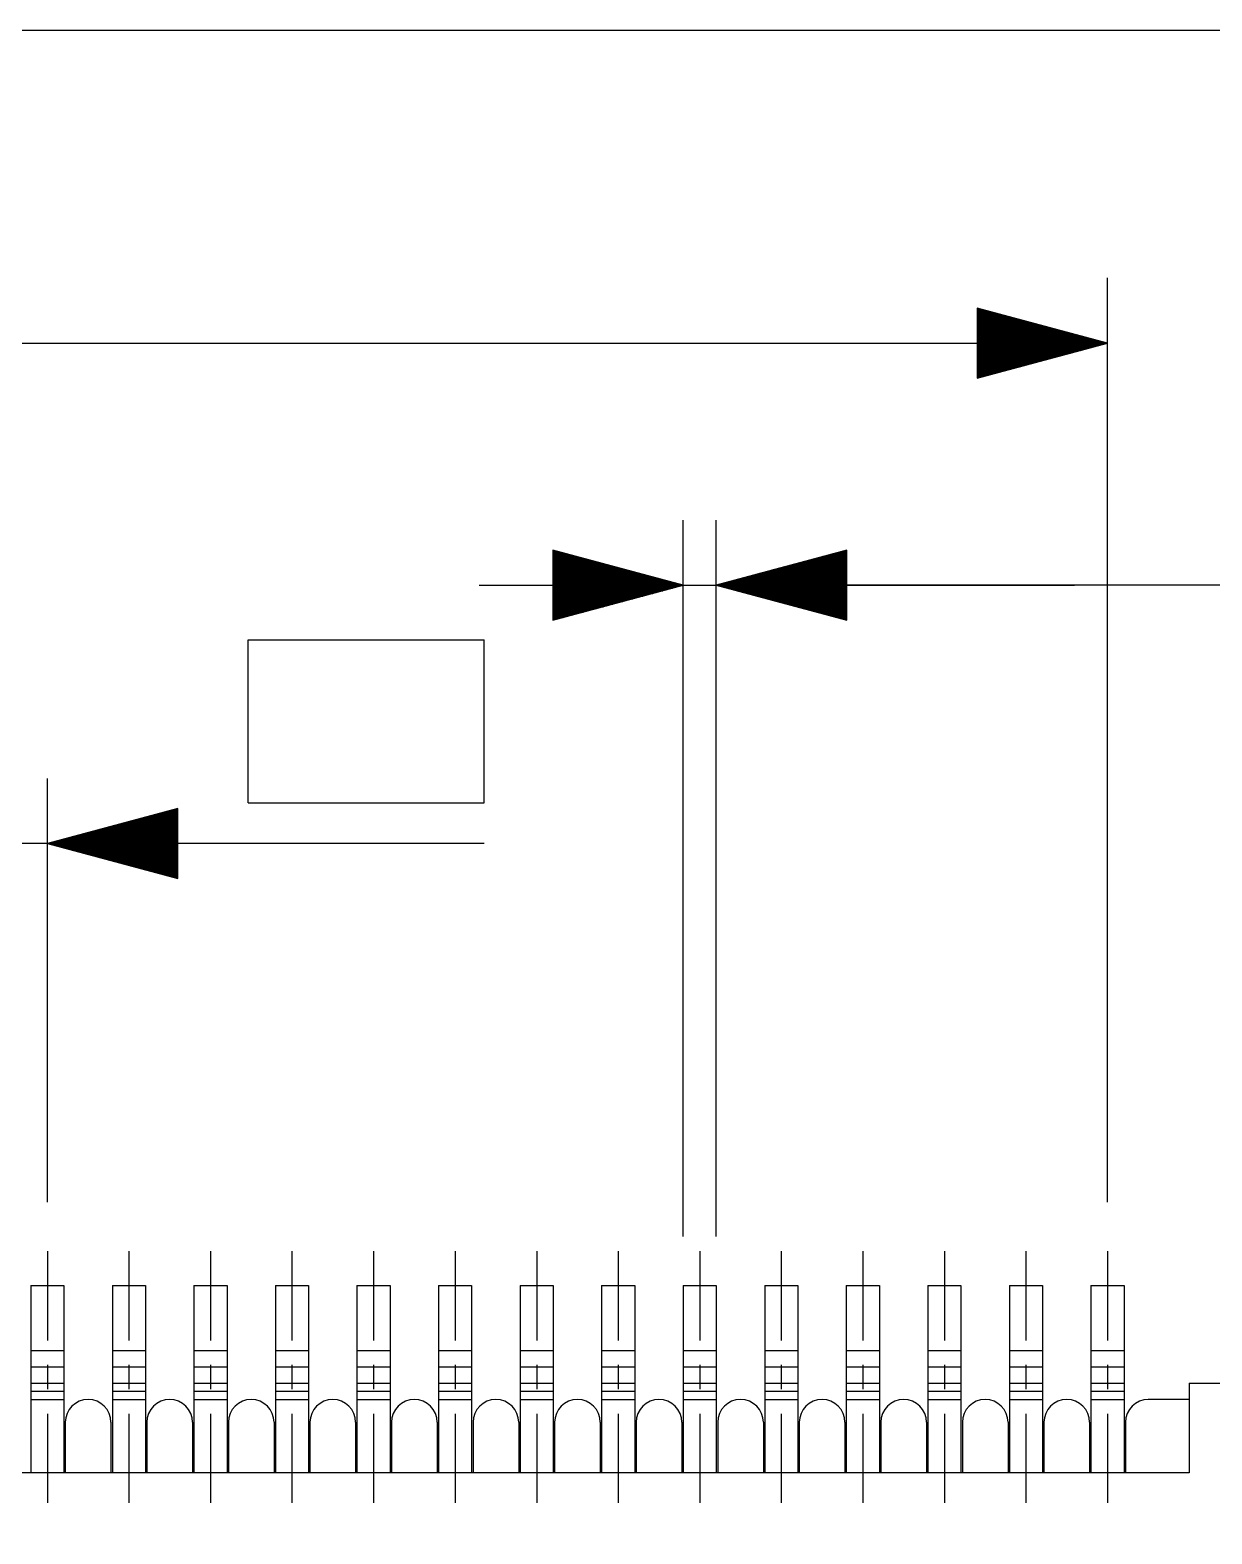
# Model space of a CAD drawing. Extents: x 0 to 420, y 0 to 297.
# Drawn here: x 80.9 to 117.13, y 215.79 to 261.92 of the extents above; entities that cross this region are included whole.
import ezdxf

# ---------------------------------------------------------------- set-up
doc = ezdxf.new("R2010")
doc.units = 0
doc.layers.add('541324033_sd', color=7, linetype='CONTINUOUS')

msp = doc.modelspace()

# ---------------------------------------------------------------- linework, layer by layer
at = {"layer": '541324033_sd', "color": 7}
for points in [[(29.430483, 261.924992), (125.930345, 261.924992)], [(113.930569, 225.968842), (113.930569, 254.321944)], [(109.930079, 253.38892), (109.948705, 253.38892)], [(109.930079, 253.38892), (109.948705, 253.38892)], [(109.930079, 253.36098), (110.050305, 253.36098)], [(109.930079, 253.333887), (110.152751, 253.333887)], [(109.930079, 253.306793), (110.253504, 253.306793)], [(109.930079, 253.2797), (110.355104, 253.2797)], [(109.930079, 253.252607), (110.456704, 253.252607)], [(109.930079, 253.225514), (110.558304, 253.225514)], [(109.930079, 253.19842), (110.66075, 253.19842)], [(109.930079, 253.17048), (110.761503, 253.17048)], [(109.930079, 253.143387), (110.863103, 253.143387)], [(109.930079, 253.116294), (110.964703, 253.116294)], [(109.930079, 253.089201), (111.066302, 253.089201)], [(109.930079, 253.062107), (111.168749, 253.062107)], [(109.930079, 253.035014), (111.269502, 253.035014)], [(109.930079, 253.007921), (111.371102, 253.007921)], [(109.930079, 252.979981), (111.472701, 252.979981)], [(109.930079, 252.952888), (111.574301, 252.952888)], [(109.930079, 252.925794), (111.676747, 252.925794)], [(109.930079, 252.898701), (111.777501, 252.898701)], [(109.930079, 252.871608), (111.8791, 252.871608)], [(109.930079, 252.844515), (111.9807, 252.844515)], [(109.930079, 252.817421), (112.0823, 252.817421)], [(109.930079, 252.789481), (112.184746, 252.789481)], [(109.930079, 252.762388), (112.285499, 252.762388)], [(109.930079, 252.735295), (112.387099, 252.735295)], [(109.930079, 252.708202), (112.488699, 252.708202)], [(109.930079, 252.681108), (112.590299, 252.681108)], [(109.930079, 252.654015), (112.692745, 252.654015)], [(109.930079, 252.626922), (112.793498, 252.626922)], [(109.930079, 252.598982), (112.895098, 252.598982)], [(109.930079, 252.571889), (112.996698, 252.571889)], [(109.930079, 252.544795), (113.098297, 252.544795)], [(109.930079, 252.517702), (113.200744, 252.517702)], [(109.930079, 252.490609), (113.301497, 252.490609)], [(109.930079, 252.463516), (113.403096, 252.463516)], [(109.930079, 252.435576), (113.504696, 252.435576)], [(109.930079, 252.408482), (113.606296, 252.408482)], [(109.930079, 252.381389), (113.708742, 252.381389)], [(109.930079, 252.354296), (113.809495, 252.354296)], [(41.430683, 252.322123), (113.930569, 252.322123)], [(109.930079, 252.327203), (113.911095, 252.327203)], [(109.930079, 252.317043), (113.911095, 252.317043)], [(109.930079, 252.289103), (113.809495, 252.289103)], [(109.930079, 252.262009), (113.708742, 252.262009)], [(109.930079, 252.234916), (113.606296, 252.234916)], [(109.930079, 252.207823), (113.504696, 252.207823)], [(109.930079, 252.18073), (113.403096, 252.18073)], [(109.930079, 252.153636), (113.301497, 252.153636)], [(109.930079, 252.126543), (113.200744, 252.126543)], [(109.930079, 252.098603), (113.098297, 252.098603)], [(109.930079, 252.07151), (112.996698, 252.07151)], [(109.930079, 252.044417), (112.895098, 252.044417)], [(109.930079, 252.017323), (112.793498, 252.017323)], [(109.930079, 251.99023), (112.692745, 251.99023)], [(109.930079, 251.963137), (112.590299, 251.963137)], [(109.930079, 251.936043), (112.488699, 251.936043)], [(109.930079, 251.908104), (112.387099, 251.908104)], [(109.930079, 251.88101), (112.285499, 251.88101)], [(109.930079, 251.853917), (112.184746, 251.853917)], [(109.930079, 251.826824), (112.0823, 251.826824)], [(109.930079, 251.79973), (111.9807, 251.79973)], [(109.930079, 251.772637), (111.8791, 251.772637)], [(109.930079, 251.745544), (111.777501, 251.745544)], [(109.930079, 251.717604), (111.676747, 251.717604)], [(109.930079, 251.690511), (111.574301, 251.690511)], [(109.930079, 251.663418), (111.472701, 251.663418)], [(109.930079, 251.636324), (111.371102, 251.636324)], [(109.930079, 251.609231), (111.269502, 251.609231)], [(109.930079, 251.582138), (111.168749, 251.582138)], [(109.930079, 251.555044), (111.066302, 251.555044)], [(109.930079, 251.527105), (110.964703, 251.527105)], [(109.930079, 251.500011), (110.863103, 251.500011)], [(109.930079, 251.472918), (110.761503, 251.472918)], [(109.930079, 251.445825), (110.66075, 251.445825)], [(109.930079, 251.418731), (110.558304, 251.418731)], [(109.930079, 251.391638), (110.456704, 251.391638)], [(109.930079, 251.363698), (110.355104, 251.363698)], [(109.930079, 251.336605), (110.253504, 251.336605)], [(109.930079, 251.309512), (110.152751, 251.309512)], [(109.930079, 251.282418), (110.050305, 251.282418)], [(109.930079, 251.255325), (109.948705, 251.255325)], [(109.930079, 251.255325), (109.948705, 251.255325)], [(100.922414, 224.918978), (100.922414, 246.895849)], [(101.937565, 224.918978), (101.937565, 246.895849)], [(96.922771, 245.962825), (96.941398, 245.962825)], [(96.922771, 245.962825), (96.941398, 245.962825)], [(96.922771, 245.935732), (97.042997, 245.935732)], [(96.922771, 245.908639), (97.144597, 245.908639)], [(96.922771, 245.881545), (97.246197, 245.881545)], [(130.328768, 244.896028), (101.937565, 244.896028), (105.938055, 243.82415), (105.938055, 245.967905), (101.937565, 244.896028)], [(105.938055, 245.881545), (105.614629, 245.881545)], [(105.938055, 245.908639), (105.716229, 245.908639)], [(105.938055, 245.912025), (105.729776, 245.912025)], [(105.938055, 245.935732), (105.817829, 245.935732)], [(105.938055, 245.962825), (105.919429, 245.962825)], [(105.938055, 245.962825), (105.919429, 245.962825)], [(105.938055, 245.962825), (105.919429, 245.962825)], [(105.938055, 245.962825), (105.919429, 245.962825)], [(96.922771, 245.853605), (97.347797, 245.853605)], [(96.922771, 245.826512), (97.449396, 245.826512)], [(96.922771, 245.799419), (97.550996, 245.799419)], [(96.922771, 245.772326), (97.652596, 245.772326)], [(96.922771, 245.745232), (97.754196, 245.745232)], [(96.922771, 245.718139), (97.855795, 245.718139)], [(96.922771, 245.690199), (97.957395, 245.690199)], [(96.922771, 245.663106), (98.058995, 245.663106)], [(96.922771, 245.636013), (98.160595, 245.636013)], [(96.922771, 245.608919), (98.262194, 245.608919)], [(96.922771, 245.581826), (98.363794, 245.581826)], [(96.922771, 245.554733), (98.465394, 245.554733)], [(96.922771, 245.526793), (98.566994, 245.526793)], [(96.922771, 245.4997), (98.668593, 245.4997)], [(96.922771, 245.472606), (98.770193, 245.472606)], [(96.922771, 245.445513), (98.871793, 245.445513)], [(105.938055, 245.445513), (103.989033, 245.445513)], [(105.938055, 245.454826), (104.023747, 245.454826)], [(105.938055, 245.472606), (104.090633, 245.472606)], [(105.938055, 245.4997), (104.192233, 245.4997)], [(105.938055, 245.505626), (104.212553, 245.505626)], [(105.938055, 245.526793), (104.293833, 245.526793)], [(105.938055, 245.554733), (104.395432, 245.554733)], [(105.938055, 245.556426), (104.403052, 245.556426)], [(105.938055, 245.581826), (104.497032, 245.581826)], [(105.938055, 245.607226), (104.591859, 245.607226)], [(105.938055, 245.608919), (104.598632, 245.608919)], [(105.938055, 245.636013), (104.700232, 245.636013)], [(105.938055, 245.658026), (104.781511, 245.658026)], [(105.938055, 245.663106), (104.801831, 245.663106)], [(105.938055, 245.690199), (104.903431, 245.690199)], [(105.938055, 245.708826), (104.971164, 245.708826)], [(105.938055, 245.718139), (105.005031, 245.718139)], [(105.938055, 245.745232), (105.106631, 245.745232)], [(105.938055, 245.759626), (105.160817, 245.759626)], [(105.938055, 245.772326), (105.20823, 245.772326)], [(105.938055, 245.799419), (105.30983, 245.799419)], [(105.938055, 245.810425), (105.35047, 245.810425)], [(105.938055, 245.826512), (105.41143, 245.826512)], [(105.938055, 245.853605), (105.51303, 245.853605)], [(105.938055, 245.861225), (105.540123, 245.861225)], [(96.922771, 245.41842), (98.973393, 245.41842)], [(96.922771, 245.391327), (99.074992, 245.391327)], [(96.922771, 245.364233), (99.176592, 245.364233)], [(96.922771, 245.336293), (99.278192, 245.336293)], [(96.922771, 245.3092), (99.379792, 245.3092)], [(96.922771, 245.282107), (99.481391, 245.282107)], [(96.922771, 245.255014), (99.582991, 245.255014)], [(96.922771, 245.22792), (99.684591, 245.22792)], [(96.922771, 245.200827), (99.786191, 245.200827)], [(96.922771, 245.172887), (99.88779, 245.172887)], [(96.922771, 245.145794), (99.98939, 245.145794)], [(96.922771, 245.118701), (100.09099, 245.118701)], [(96.922771, 245.091607), (100.19259, 245.091607)], [(96.922771, 245.064514), (100.294189, 245.064514)], [(96.922771, 245.037421), (100.395789, 245.037421)], [(96.922771, 245.010327), (100.497389, 245.010327)], [(96.922771, 244.982388), (100.598989, 244.982388)], [(105.938055, 244.982388), (102.261838, 244.982388)], [(105.938055, 244.997628), (102.316871, 244.997628)], [(105.938055, 245.010327), (102.363437, 245.010327)], [(105.938055, 245.037421), (102.465037, 245.037421)], [(105.938055, 245.048427), (102.506524, 245.048427)], [(105.938055, 245.064514), (102.566637, 245.064514)], [(105.938055, 245.091607), (102.668237, 245.091607)], [(105.938055, 245.099227), (102.696177, 245.099227)], [(105.938055, 245.118701), (102.769836, 245.118701)], [(105.938055, 245.145794), (102.871436, 245.145794)], [(105.938055, 245.150027), (102.885829, 245.150027)], [(105.938055, 245.172887), (102.973036, 245.172887)], [(105.938055, 245.200827), (103.074636, 245.200827)], [(105.938055, 245.200827), (103.075482, 245.200827)], [(105.938055, 245.22792), (103.176235, 245.22792)], [(105.938055, 245.251627), (103.265135, 245.251627)], [(105.938055, 245.255014), (103.277835, 245.255014)], [(105.938055, 245.282107), (103.379435, 245.282107)], [(105.938055, 245.302427), (103.454788, 245.302427)], [(105.938055, 245.3092), (103.481035, 245.3092)], [(105.938055, 245.336293), (103.582634, 245.336293)], [(105.938055, 245.353227), (103.644441, 245.353227)], [(105.938055, 245.364233), (103.684234, 245.364233)], [(105.938055, 245.391327), (103.785834, 245.391327)], [(105.938055, 245.404026), (103.834094, 245.404026)], [(105.938055, 245.41842), (103.887434, 245.41842)], [(94.673183, 244.896028), (112.916264, 244.896028)], [(96.922771, 244.955294), (100.700588, 244.955294)], [(96.922771, 244.928201), (100.802188, 244.928201)], [(96.922771, 244.901108), (100.903788, 244.901108)], [(96.922771, 244.890948), (100.903788, 244.890948)], [(96.922771, 244.863855), (100.802188, 244.863855)], [(96.922771, 244.836761), (100.700588, 244.836761)], [(96.922771, 244.809668), (100.598989, 244.809668)], [(96.922771, 244.781728), (100.497389, 244.781728)], [(96.922771, 244.754635), (100.395789, 244.754635)], [(96.922771, 244.727542), (100.294189, 244.727542)], [(96.922771, 244.700448), (100.19259, 244.700448)], [(96.922771, 244.673355), (100.09099, 244.673355)], [(96.922771, 244.646262), (99.98939, 244.646262)], [(96.922771, 244.618322), (99.88779, 244.618322)], [(96.922771, 244.591229), (99.786191, 244.591229)], [(96.922771, 244.564135), (99.684591, 244.564135)], [(96.922771, 244.537042), (99.582991, 244.537042)], [(96.922771, 244.509949), (99.481391, 244.509949)], [(105.938055, 244.896028), (101.937565, 244.896028)], [(105.938055, 244.896028), (101.937565, 244.896028)], [(105.938055, 244.901108), (101.957038, 244.901108)], [(105.938055, 244.890948), (101.957038, 244.890948)], [(105.938055, 244.928201), (102.058638, 244.928201)], [(105.938055, 244.863855), (102.058638, 244.863855)], [(105.938055, 244.946828), (102.127218, 244.946828)], [(105.938055, 244.845228), (102.127218, 244.845228)], [(105.938055, 244.955294), (102.160238, 244.955294)], [(105.938055, 244.836761), (102.160238, 244.836761)], [(105.938055, 244.809668), (102.261838, 244.809668)], [(105.938055, 244.794428), (102.316871, 244.794428)], [(105.938055, 244.781728), (102.363437, 244.781728)], [(105.938055, 244.754635), (102.465037, 244.754635)], [(105.938055, 244.743628), (102.506524, 244.743628)], [(105.938055, 244.727542), (102.566637, 244.727542)], [(105.938055, 244.700448), (102.668237, 244.700448)], [(105.938055, 244.692828), (102.696177, 244.692828)], [(105.938055, 244.673355), (102.769836, 244.673355)], [(105.938055, 244.646262), (102.871436, 244.646262)], [(105.938055, 244.642028), (102.885829, 244.642028)], [(105.938055, 244.618322), (102.973036, 244.618322)], [(105.938055, 244.591229), (103.074636, 244.591229)], [(105.938055, 244.591229), (103.075482, 244.591229)], [(105.938055, 244.564135), (103.176235, 244.564135)], [(105.938055, 244.540429), (103.265135, 244.540429)], [(105.938055, 244.537042), (103.277835, 244.537042)], [(105.938055, 244.509949), (103.379435, 244.509949)], [(96.922771, 244.482855), (99.379792, 244.482855)], [(96.922771, 244.455762), (99.278192, 244.455762)], [(96.922771, 244.427822), (99.176592, 244.427822)], [(96.922771, 244.400729), (99.074992, 244.400729)], [(96.922771, 244.373636), (98.973393, 244.373636)], [(96.922771, 244.346542), (98.871793, 244.346542)], [(96.922771, 244.319449), (98.770193, 244.319449)], [(96.922771, 244.292356), (98.668593, 244.292356)], [(96.922771, 244.264416), (98.566994, 244.264416)], [(96.922771, 244.237323), (98.465394, 244.237323)], [(96.922771, 244.210229), (98.363794, 244.210229)], [(96.922771, 244.183136), (98.262194, 244.183136)], [(96.922771, 244.156043), (98.160595, 244.156043)], [(96.922771, 244.12895), (98.058995, 244.12895)], [(96.922771, 244.10101), (97.957395, 244.10101)], [(96.922771, 244.073916), (97.855795, 244.073916)], [(96.922771, 244.046823), (97.754196, 244.046823)], [(105.938055, 244.489629), (103.454788, 244.489629)], [(105.938055, 244.482855), (103.481035, 244.482855)], [(105.938055, 244.455762), (103.582634, 244.455762)], [(105.938055, 244.438829), (103.644441, 244.438829)], [(105.938055, 244.427822), (103.684234, 244.427822)], [(105.938055, 244.400729), (103.785834, 244.400729)], [(105.938055, 244.388029), (103.834094, 244.388029)], [(105.938055, 244.373636), (103.887434, 244.373636)], [(105.938055, 244.346542), (103.989033, 244.346542)], [(105.938055, 244.337229), (104.023747, 244.337229)], [(105.938055, 244.319449), (104.090633, 244.319449)], [(105.938055, 244.292356), (104.192233, 244.292356)], [(105.938055, 244.286429), (104.212553, 244.286429)], [(105.938055, 244.264416), (104.293833, 244.264416)], [(105.938055, 244.237323), (104.395432, 244.237323)], [(105.938055, 244.235629), (104.403052, 244.235629)], [(105.938055, 244.210229), (104.497032, 244.210229)], [(105.938055, 244.18483), (104.591859, 244.18483)], [(105.938055, 244.183136), (104.598632, 244.183136)], [(105.938055, 244.156043), (104.700232, 244.156043)], [(105.938055, 244.13403), (104.781511, 244.13403)], [(105.938055, 244.12895), (104.801831, 244.12895)], [(105.938055, 244.10101), (104.903431, 244.10101)], [(105.938055, 244.08323), (104.971164, 244.08323)], [(105.938055, 244.073916), (105.005031, 244.073916)], [(105.938055, 244.046823), (105.106631, 244.046823)], [(96.922771, 244.01973), (97.652596, 244.01973)], [(96.922771, 243.992637), (97.550996, 243.992637)], [(96.922771, 243.965543), (97.449396, 243.965543)], [(96.922771, 243.93845), (97.347797, 243.93845)], [(96.922771, 243.91051), (97.246197, 243.91051)], [(96.922771, 243.883417), (97.144597, 243.883417)], [(96.922771, 243.856324), (97.042997, 243.856324)], [(96.922771, 243.82923), (96.941398, 243.82923)], [(96.922771, 243.82923), (96.941398, 243.82923)], [(105.938055, 244.03243), (105.160817, 244.03243)], [(105.938055, 244.01973), (105.20823, 244.01973)], [(105.938055, 243.992637), (105.30983, 243.992637)], [(105.938055, 243.98163), (105.35047, 243.98163)], [(105.938055, 243.965543), (105.41143, 243.965543)], [(105.938055, 243.93845), (105.51303, 243.93845)], [(105.938055, 243.93083), (105.540123, 243.93083)], [(105.938055, 243.91051), (105.614629, 243.91051)], [(105.938055, 243.883417), (105.716229, 243.883417)], [(105.938055, 243.88003), (105.729776, 243.88003)], [(105.938055, 243.856324), (105.817829, 243.856324)], [(105.938055, 243.82923), (105.919429, 243.82923)], [(105.938055, 243.82923), (105.919429, 243.82923)], [(105.938055, 243.82923), (105.919429, 243.82923)], [(105.938055, 243.82923), (105.919429, 243.82923)], [(87.591681, 238.219231), (87.591681, 243.219632)], [(87.591681, 243.219632), (94.824736, 243.219632)], [(94.824736, 238.219231), (94.824736, 243.219632)], [(81.430249, 225.968842), (81.430249, 238.969376)], [(87.591681, 238.219231), (94.824736, 238.219231)], [(85.430146, 237.600319), (83.786093, 237.600319)], [(85.430146, 237.627413), (83.887947, 237.627413)], [(85.430146, 237.654506), (83.989462, 237.654506)], [(85.430146, 237.682446), (84.090977, 237.682446)], [(85.430146, 237.709539), (84.192492, 237.709539)], [(85.430146, 237.736632), (84.294092, 237.736632)], [(85.430146, 237.763726), (84.395946, 237.763726)], [(85.430146, 237.790819), (84.497461, 237.790819)], [(85.430146, 237.817912), (84.598976, 237.817912)], [(85.430146, 237.845852), (84.700322, 237.845852)], [(85.430146, 237.872945), (84.801921, 237.872945)], [(85.430146, 237.900039), (84.903521, 237.900039)], [(85.430146, 237.927132), (85.005121, 237.927132)], [(85.430146, 237.954225), (85.106721, 237.954225)], [(85.430146, 237.981318), (85.20832, 237.981318)], [(85.430146, 238.009258), (85.30992, 238.009258)], [(85.430146, 238.036352), (85.41152, 238.036352)], [(85.430146, 238.036352), (85.41152, 238.036352)], [(85.430146, 237.13804), (82.058982, 237.13804)], [(85.430146, 237.165134), (82.160497, 237.165134)], [(85.430146, 237.192227), (82.262097, 237.192227)], [(85.430146, 237.21932), (82.363951, 237.21932)], [(85.430146, 237.246414), (82.465466, 237.246414)], [(85.430146, 237.273507), (82.566981, 237.273507)], [(85.430146, 237.3006), (82.668496, 237.3006)], [(85.430146, 237.32854), (82.770096, 237.32854)], [(85.430146, 237.355633), (82.871949, 237.355633)], [(85.430146, 237.382727), (82.973465, 237.382727)], [(85.430146, 237.40982), (83.07498, 237.40982)], [(85.430146, 237.436913), (83.176495, 237.436913)], [(85.430146, 237.464006), (83.278094, 237.464006)], [(85.430146, 237.491946), (83.379948, 237.491946)], [(85.430146, 237.51904), (83.481463, 237.51904)], [(85.430146, 237.546133), (83.582978, 237.546133)], [(85.430146, 237.573226), (83.684493, 237.573226)], [(85.18038, 236.969554), (64.993104, 236.969554)], [(94.824736, 236.969554), (72.680564, 236.969554)], [(85.430146, 236.974634), (81.449468, 236.974634)], [(85.430146, 236.964474), (81.449468, 236.964474)], [(85.430146, 237.001727), (81.550983, 237.001727)], [(85.430146, 236.937381), (81.550983, 236.937381)], [(85.430146, 237.028821), (81.652499, 237.028821)], [(85.430146, 236.909441), (81.652499, 236.909441)], [(85.430146, 237.055914), (81.754098, 237.055914)], [(85.430146, 236.882348), (81.754098, 236.882348)], [(85.430146, 237.083007), (81.855952, 237.083007)], [(85.430146, 236.855255), (81.855952, 236.855255)], [(85.430146, 237.110101), (81.957467, 237.110101)], [(85.430146, 236.828161), (81.957467, 236.828161)], [(85.430146, 236.801068), (82.058982, 236.801068)], [(85.430146, 236.773975), (82.160497, 236.773975)], [(85.430146, 236.746035), (82.262097, 236.746035)], [(85.430146, 236.718942), (82.363951, 236.718942)], [(85.430146, 236.691848), (82.465466, 236.691848)], [(85.430146, 236.664755), (82.566981, 236.664755)], [(85.430146, 236.637662), (82.668496, 236.637662)], [(85.430146, 236.610568), (82.770096, 236.610568)], [(85.430146, 236.583475), (82.871949, 236.583475)], [(85.430146, 236.555535), (82.973465, 236.555535)], [(85.430146, 236.528442), (83.07498, 236.528442)], [(85.430146, 236.501349), (83.176495, 236.501349)], [(85.430146, 236.474255), (83.278094, 236.474255)], [(85.430146, 236.447162), (83.379948, 236.447162)], [(85.430146, 236.420069), (83.481463, 236.420069)], [(85.430146, 236.392129), (83.582978, 236.392129)], [(85.430146, 236.365036), (83.684493, 236.365036)], [(85.430146, 236.337942), (83.786093, 236.337942)], [(85.430146, 236.310849), (83.887947, 236.310849)], [(85.430146, 236.283756), (83.989462, 236.283756)], [(85.430146, 236.256663), (84.090977, 236.256663)], [(85.430146, 236.229569), (84.192492, 236.229569)], [(85.430146, 236.201629), (84.294092, 236.201629)], [(85.430146, 236.174536), (84.395946, 236.174536)], [(85.430146, 236.147443), (84.497461, 236.147443)], [(85.430146, 236.12035), (84.598976, 236.12035)], [(85.430146, 236.093256), (84.700322, 236.093256)], [(85.430146, 236.066163), (84.801921, 236.066163)], [(85.430146, 236.038223), (84.903521, 236.038223)], [(85.430146, 236.01113), (85.005121, 236.01113)], [(85.430146, 235.984037), (85.106721, 235.984037)], [(85.430146, 235.956943), (85.20832, 235.956943)], [(85.430146, 235.92985), (85.30992, 235.92985)], [(85.430146, 235.902757), (85.41152, 235.902757)], [(85.430146, 235.902757), (85.41152, 235.902757)], [(81.430249, 224.468552), (81.430249, 221.731286)], [(83.930619, 224.468552), (83.930619, 221.731286)], [(86.430904, 224.468552), (86.430904, 221.731286)], [(88.930258, 224.468552), (88.930258, 221.731286)], [(91.430458, 224.468552), (91.430458, 221.731286)], [(93.930659, 224.468552), (93.930659, 221.731286)], [(96.430859, 224.468552), (96.430859, 221.731286)], [(98.930213, 224.468552), (98.930213, 221.731286)], [(101.430413, 224.468552), (101.430413, 221.731286)], [(103.930614, 224.468552), (103.930614, 221.731286)], [(106.429967, 224.468552), (106.429967, 221.731286)], [(108.930168, 224.468552), (108.930168, 221.731286)], [(111.430368, 224.468552), (111.430368, 221.731286)], [(113.930569, 224.468552), (113.930569, 221.731286)], [(80.922928, 223.418688), (81.937909, 223.418688), (81.937909, 221.418866)], [(80.922928, 223.418688), (80.922928, 221.418866)], [(83.422959, 223.418688), (84.43794, 223.418688), (84.43794, 221.418866)], [(83.422959, 223.418688), (83.422959, 221.418866)], [(85.922905, 223.418688), (86.938056, 223.418688), (86.938056, 221.418866)], [(85.922905, 223.418688), (85.922905, 221.418866)], [(88.423106, 223.418688), (89.438256, 223.418688), (89.438256, 221.418866)], [(88.423106, 223.418688), (88.423106, 221.418866)], [(90.922459, 223.418688), (91.93761, 223.418688), (91.93761, 221.418866)], [(90.922459, 223.418688), (90.922459, 221.418866)], [(93.42266, 223.418688), (94.437811, 223.418688), (94.437811, 221.418866)], [(93.42266, 223.418688), (93.42266, 221.418866)], [(95.92286, 223.418688), (96.938011, 223.418688), (96.938011, 221.418866)], [(95.92286, 223.418688), (95.92286, 221.418866)], [(98.423061, 223.418688), (99.437365, 223.418688), (99.437365, 221.418866)], [(98.423061, 223.418688), (98.423061, 221.418866)], [(100.922414, 223.418688), (101.937565, 223.418688), (101.937565, 221.418866)], [(100.922414, 223.418688), (100.922414, 221.418866)], [(103.422615, 223.418688), (104.437766, 223.418688), (104.437766, 221.418866)], [(103.422615, 223.418688), (103.422615, 221.418866)], [(105.922815, 223.418688), (106.937966, 223.418688), (106.937966, 221.418866)], [(105.922815, 223.418688), (105.922815, 221.418866)], [(108.423016, 223.418688), (109.438166, 223.418688), (109.438166, 221.418866)], [(108.423016, 223.418688), (108.423016, 221.418866)], [(110.923216, 223.418688), (111.938367, 223.418688), (111.938367, 221.418866)], [(110.923216, 223.418688), (110.923216, 221.418866)], [(113.42257, 223.418688), (114.437721, 223.418688), (114.437721, 221.418866)], [(113.42257, 223.418688), (113.42257, 221.418866)], [(80.922928, 221.418866), (81.937909, 221.418866), (81.937909, 220.918488)], [(80.922928, 221.418866), (80.922928, 220.918488)], [(81.430249, 220.981141), (81.430249, 220.230996)], [(83.422959, 221.418866), (84.43794, 221.418866), (84.43794, 220.918488)], [(83.422959, 221.418866), (83.422959, 220.918488)], [(83.930619, 220.981141), (83.930619, 220.230996)], [(85.922905, 221.418866), (86.938056, 221.418866), (86.938056, 220.918488)], [(85.922905, 221.418866), (85.922905, 220.918488)], [(86.430904, 220.981141), (86.430904, 220.230996)], [(88.423106, 221.418866), (89.438256, 221.418866), (89.438256, 220.918488)], [(88.423106, 221.418866), (88.423106, 220.918488)], [(88.930258, 220.981141), (88.930258, 220.230996)], [(90.922459, 221.418866), (91.93761, 221.418866), (91.93761, 220.918488)], [(90.922459, 221.418866), (90.922459, 220.918488)], [(91.430458, 220.981141), (91.430458, 220.230996)], [(93.42266, 221.418866), (94.437811, 221.418866), (94.437811, 220.918488)], [(93.42266, 221.418866), (93.42266, 220.918488)], [(93.930659, 220.981141), (93.930659, 220.230996)], [(95.92286, 221.418866), (96.938011, 221.418866), (96.938011, 220.918488)], [(95.92286, 221.418866), (95.92286, 220.918488)], [(96.430859, 220.981141), (96.430859, 220.230996)], [(98.423061, 221.418866), (99.437365, 221.418866), (99.437365, 220.918488)], [(98.423061, 221.418866), (98.423061, 220.918488)], [(98.930213, 220.981141), (98.930213, 220.230996)], [(100.922414, 221.418866), (101.937565, 221.418866), (101.937565, 220.918488)], [(100.922414, 221.418866), (100.922414, 220.918488)], [(101.430413, 220.981141), (101.430413, 220.230996)], [(103.422615, 221.418866), (104.437766, 221.418866), (104.437766, 220.918488)], [(103.422615, 221.418866), (103.422615, 220.918488)], [(103.930614, 220.981141), (103.930614, 220.230996)], [(105.922815, 221.418866), (106.937966, 221.418866), (106.937966, 220.918488)], [(105.922815, 221.418866), (105.922815, 220.918488)], [(106.429967, 220.981141), (106.429967, 220.230996)], [(108.423016, 221.418866), (109.438166, 221.418866), (109.438166, 220.918488)], [(108.423016, 221.418866), (108.423016, 220.918488)], [(108.930168, 220.981141), (108.930168, 220.230996)], [(110.923216, 221.418866), (111.938367, 221.418866), (111.938367, 220.918488)], [(110.923216, 221.418866), (110.923216, 220.918488)], [(111.430368, 220.981141), (111.430368, 220.230996)], [(113.42257, 221.418866), (114.437721, 221.418866), (114.437721, 220.918488)], [(113.42257, 221.418866), (113.42257, 220.918488)], [(113.930569, 220.981141), (113.930569, 220.230996)], [(80.922928, 220.918488), (80.922928, 220.418956)], [(80.922928, 220.918488), (81.937909, 220.918488)], [(81.937909, 220.918488), (81.937909, 220.418956)], [(83.422959, 220.918488), (83.422959, 220.418956)], [(83.422959, 220.918488), (84.43794, 220.918488)], [(84.43794, 220.918488), (84.43794, 220.418956)], [(85.922905, 220.918488), (85.922905, 220.418956)], [(85.922905, 220.918488), (86.938056, 220.918488)], [(86.938056, 220.918488), (86.938056, 220.418956)], [(88.423106, 220.918488), (88.423106, 220.418956)], [(88.423106, 220.918488), (89.438256, 220.918488)], [(89.438256, 220.918488), (89.438256, 220.418956)], [(90.922459, 220.918488), (90.922459, 220.418956)], [(90.922459, 220.918488), (91.93761, 220.918488)], [(91.93761, 220.918488), (91.93761, 220.418956)], [(93.42266, 220.918488), (93.42266, 220.418956)], [(93.42266, 220.918488), (94.437811, 220.918488)], [(94.437811, 220.918488), (94.437811, 220.418956)], [(95.92286, 220.918488), (95.92286, 220.418956)], [(95.92286, 220.918488), (96.938011, 220.918488)], [(96.938011, 220.918488), (96.938011, 220.418956)], [(98.423061, 220.918488), (98.423061, 220.418956)], [(98.423061, 220.918488), (99.437365, 220.918488)], [(99.437365, 220.918488), (99.437365, 220.418956)], [(100.922414, 220.918488), (100.922414, 220.418956)], [(100.922414, 220.918488), (101.937565, 220.918488)], [(101.937565, 220.918488), (101.937565, 220.418956)], [(103.422615, 220.918488), (103.422615, 220.418956)], [(103.422615, 220.918488), (104.437766, 220.918488)], [(104.437766, 220.918488), (104.437766, 220.418956)], [(105.922815, 220.918488), (105.922815, 220.418956)], [(105.922815, 220.918488), (106.937966, 220.918488)], [(106.937966, 220.918488), (106.937966, 220.418956)], [(108.423016, 220.918488), (108.423016, 220.418956)], [(108.423016, 220.918488), (109.438166, 220.918488)], [(109.438166, 220.918488), (109.438166, 220.418956)], [(110.923216, 220.918488), (110.923216, 220.418956)], [(110.923216, 220.918488), (111.938367, 220.918488)], [(111.938367, 220.918488), (111.938367, 220.418956)], [(113.42257, 220.918488), (113.42257, 220.418956)], [(113.42257, 220.918488), (114.437721, 220.918488)], [(114.437721, 220.918488), (114.437721, 220.418956)], [(80.922928, 220.418956), (80.922928, 220.16919)], [(80.922928, 220.418956), (81.937909, 220.418956)], [(80.922928, 220.16919), (80.922928, 219.918577)], [(80.922928, 220.16919), (81.937909, 220.16919)], [(81.937909, 220.418956), (81.937909, 220.16919)], [(81.937909, 220.16919), (81.937909, 219.918577)], [(83.422959, 220.418956), (83.422959, 220.16919)], [(83.422959, 220.418956), (84.43794, 220.418956)], [(83.422959, 220.16919), (83.422959, 219.918577)], [(83.422959, 220.16919), (84.43794, 220.16919)], [(84.43794, 220.418956), (84.43794, 220.16919)], [(84.43794, 220.16919), (84.43794, 219.918577)], [(85.922905, 220.418956), (85.922905, 220.16919)], [(85.922905, 220.418956), (86.938056, 220.418956)], [(85.922905, 220.16919), (85.922905, 219.918577)], [(85.922905, 220.16919), (86.938056, 220.16919)], [(86.938056, 220.418956), (86.938056, 220.16919)], [(86.938056, 220.16919), (86.938056, 219.918577)], [(88.423106, 220.418956), (88.423106, 220.16919)], [(88.423106, 220.418956), (89.438256, 220.418956)], [(88.423106, 220.16919), (88.423106, 219.918577)], [(88.423106, 220.16919), (89.438256, 220.16919)], [(89.438256, 220.418956), (89.438256, 220.16919)], [(89.438256, 220.16919), (89.438256, 219.918577)], [(90.922459, 220.418956), (90.922459, 220.16919)], [(90.922459, 220.418956), (91.93761, 220.418956)], [(90.922459, 220.16919), (90.922459, 219.918577)], [(90.922459, 220.16919), (91.93761, 220.16919)], [(91.93761, 220.418956), (91.93761, 220.16919)], [(91.93761, 220.16919), (91.93761, 219.918577)], [(93.42266, 220.418956), (93.42266, 220.16919)], [(93.42266, 220.418956), (94.437811, 220.418956)], [(93.42266, 220.16919), (93.42266, 219.918577)], [(93.42266, 220.16919), (94.437811, 220.16919)], [(94.437811, 220.418956), (94.437811, 220.16919)], [(94.437811, 220.16919), (94.437811, 219.918577)], [(95.92286, 220.418956), (95.92286, 220.16919)], [(95.92286, 220.418956), (96.938011, 220.418956)], [(95.92286, 220.16919), (95.92286, 219.918577)], [(95.92286, 220.16919), (96.938011, 220.16919)], [(96.938011, 220.418956), (96.938011, 220.16919)], [(96.938011, 220.16919), (96.938011, 219.918577)], [(98.423061, 220.418956), (98.423061, 220.16919)], [(98.423061, 220.418956), (99.437365, 220.418956)], [(98.423061, 220.16919), (99.437365, 220.16919)], [(98.423061, 220.16919), (98.423061, 219.918577)], [(99.437365, 220.418956), (99.437365, 220.16919)], [(99.437365, 220.16919), (99.437365, 219.918577)], [(100.922414, 220.418956), (100.922414, 220.16919)], [(100.922414, 220.418956), (101.937565, 220.418956)], [(100.922414, 220.16919), (100.922414, 219.918577)], [(100.922414, 220.16919), (101.937565, 220.16919)], [(101.937565, 220.418956), (101.937565, 220.16919)], [(101.937565, 220.16919), (101.937565, 219.918577)], [(103.422615, 220.418956), (103.422615, 220.16919)], [(103.422615, 220.418956), (104.437766, 220.418956)], [(103.422615, 220.16919), (103.422615, 219.918577)], [(103.422615, 220.16919), (104.437766, 220.16919)], [(104.437766, 220.418956), (104.437766, 220.16919)], [(104.437766, 220.16919), (104.437766, 219.918577)], [(105.922815, 220.418956), (105.922815, 220.16919)], [(105.922815, 220.418956), (106.937966, 220.418956)], [(105.922815, 220.16919), (105.922815, 219.918577)], [(105.922815, 220.16919), (106.937966, 220.16919)], [(106.937966, 220.418956), (106.937966, 220.16919)], [(106.937966, 220.16919), (106.937966, 219.918577)], [(108.423016, 220.418956), (108.423016, 220.16919)], [(108.423016, 220.418956), (109.438166, 220.418956)], [(108.423016, 220.16919), (108.423016, 219.918577)], [(108.423016, 220.16919), (109.438166, 220.16919)], [(109.438166, 220.418956), (109.438166, 220.16919)], [(109.438166, 220.16919), (109.438166, 219.918577)], [(110.923216, 220.418956), (110.923216, 220.16919)], [(110.923216, 220.418956), (111.938367, 220.418956)], [(110.923216, 220.16919), (110.923216, 219.918577)], [(110.923216, 220.16919), (111.938367, 220.16919)], [(111.938367, 220.418956), (111.938367, 220.16919)], [(111.938367, 220.16919), (111.938367, 219.918577)], [(113.42257, 220.418956), (113.42257, 220.16919)], [(113.42257, 220.418956), (114.437721, 220.418956)], [(113.42257, 220.16919), (113.42257, 219.918577)], [(113.42257, 220.16919), (114.437721, 220.16919)], [(114.437721, 220.418956), (114.437721, 220.16919)], [(114.437721, 220.16919), (114.437721, 219.918577)], [(116.429922, 220.418956), (116.429922, 217.668989)], [(116.429922, 220.418956), (125.930345, 220.418956), (125.930345, 201.16919), (121.680089, 201.16919), (121.680089, 211.793984)], [(80.922928, 219.918577), (81.937909, 219.918577), (81.937909, 217.668989)], [(80.922928, 219.918577), (80.922928, 217.668989)], [(83.422959, 219.918577), (84.43794, 219.918577), (84.43794, 217.668989)], [(83.422959, 219.918577), (83.422959, 217.668989)], [(85.922905, 219.918577), (86.938056, 219.918577), (86.938056, 217.668989)], [(85.922905, 219.918577), (85.922905, 217.668989)], [(88.423106, 219.918577), (89.438256, 219.918577), (89.438256, 217.668989)], [(88.423106, 219.918577), (88.423106, 217.668989)], [(90.922459, 219.918577), (91.93761, 219.918577), (91.93761, 217.668989)], [(90.922459, 219.918577), (90.922459, 217.668989)], [(93.42266, 219.918577), (94.437811, 219.918577), (94.437811, 217.668989)], [(93.42266, 219.918577), (93.42266, 217.668989)], [(95.92286, 219.918577), (96.938011, 219.918577), (96.938011, 217.668989)], [(95.92286, 219.918577), (95.92286, 217.668989)], [(98.423061, 219.918577), (99.437365, 219.918577), (99.437365, 217.668989)], [(98.423061, 219.918577), (98.423061, 217.668989)], [(100.922414, 219.918577), (101.937565, 219.918577), (101.937565, 217.668989)], [(100.922414, 219.918577), (100.922414, 217.668989)], [(103.422615, 219.918577), (104.437766, 219.918577), (104.437766, 217.668989)], [(103.422615, 219.918577), (103.422615, 217.668989)], [(105.922815, 219.918577), (106.937966, 219.918577), (106.937966, 217.668989)], [(105.922815, 219.918577), (105.922815, 217.668989)], [(108.423016, 219.918577), (109.438166, 219.918577), (109.438166, 217.668989)], [(108.423016, 219.918577), (108.423016, 217.668989)], [(110.923216, 219.918577), (111.938367, 219.918577), (111.938367, 217.668989)], [(110.923216, 219.918577), (110.923216, 217.668989)], [(113.42257, 219.918577), (114.437721, 219.918577), (114.437721, 217.668989)], [(113.42257, 219.918577), (113.42257, 217.668989)], [(116.429922, 219.918577), (115.180245, 219.918577)], [(81.430249, 219.480851), (81.430249, 216.743585)], [(81.980242, 219.218385), (81.980242, 217.668989)], [(83.380626, 219.218385), (83.380626, 217.668989)], [(83.930619, 219.480851), (83.930619, 216.743585)], [(84.480612, 219.218385), (84.480612, 217.668989)], [(85.880572, 219.218385), (85.880572, 217.668989)], [(86.430904, 219.480851), (86.430904, 216.743585)], [(86.980389, 219.218385), (86.980389, 217.668989)], [(88.380772, 219.218385), (88.380772, 217.668989)], [(88.930258, 219.480851), (88.930258, 216.743585)], [(89.48059, 219.218385), (89.48059, 217.668989)], [(90.880126, 219.218385), (90.880126, 217.668989)], [(91.430458, 219.480851), (91.430458, 216.743585)], [(91.98079, 219.218385), (91.98079, 217.668989)], [(93.380327, 219.218385), (93.380327, 217.668989)], [(93.930659, 219.480851), (93.930659, 216.743585)], [(94.480144, 219.218385), (94.480144, 217.668989)], [(95.880527, 219.218385), (95.880527, 217.668989)], [(96.430859, 219.480851), (96.430859, 216.743585)], [(96.980344, 219.218385), (96.980344, 217.668989)], [(98.380727, 219.218385), (98.380727, 217.668989)], [(98.930213, 219.480851), (98.930213, 216.743585)], [(99.480545, 219.218385), (99.480545, 217.668989)], [(100.880081, 219.218385), (100.880081, 217.668989)], [(101.430413, 219.480851), (101.430413, 216.743585)], [(101.980745, 219.218385), (101.980745, 217.668989)], [(103.380282, 219.218385), (103.380282, 217.668989)], [(103.930614, 219.480851), (103.930614, 216.743585)], [(104.480099, 219.218385), (104.480099, 217.668989)], [(105.880482, 219.218385), (105.880482, 217.668989)], [(106.429967, 219.480851), (106.429967, 216.743585)], [(106.980299, 219.218385), (106.980299, 217.668989)], [(108.380682, 219.218385), (108.380682, 217.668989)], [(108.930168, 219.480851), (108.930168, 216.743585)], [(109.4805, 219.218385), (109.4805, 217.668989)], [(110.880036, 219.218385), (110.880036, 217.668989)], [(111.430368, 219.480851), (111.430368, 216.743585)], [(111.9807, 219.218385), (111.9807, 217.668989)], [(113.380237, 219.218385), (113.380237, 217.668989)], [(113.930569, 219.480851), (113.930569, 216.743585)], [(114.480054, 219.218385), (114.480054, 217.668989)], [(116.429922, 217.668989), (38.930737, 217.668989)]]:
    msp.add_lwpolyline(points, dxfattribs=at)
for points in [[(113.930569, 252.322123), (109.930079, 253.393153), (109.930079, 251.250245)], [(100.922414, 244.896028), (96.922771, 245.967905), (96.922771, 243.82415)], [(101.937565, 244.896028), (105.938055, 243.82415), (105.938055, 245.967905)], [(81.430249, 236.969554), (85.430146, 235.897677), (85.430146, 238.041432)]]:
    msp.add_lwpolyline(points, close=True, dxfattribs=at)
for points in [[(82.680434, 219.918577), (82.293847, 219.918577), (81.980242, 219.605311), (81.980242, 219.218385)], [(83.380626, 219.218385), (83.380626, 219.605311), (83.067021, 219.918577), (82.680434, 219.918577)], [(85.18038, 219.918577), (84.793455, 219.918577), (84.480612, 219.605311), (84.480612, 219.218385)], [(85.880572, 219.218385), (85.880572, 219.605311), (85.567306, 219.918577), (85.18038, 219.918577)], [(87.680581, 219.918577), (87.293655, 219.918577), (86.980389, 219.605311), (86.980389, 219.218385)], [(88.380772, 219.218385), (88.380772, 219.605311), (88.06666, 219.918577), (87.680581, 219.918577)], [(90.180781, 219.918577), (89.793856, 219.918577), (89.48059, 219.605311), (89.48059, 219.218385)], [(90.880126, 219.218385), (90.880126, 219.605311), (90.56686, 219.918577), (90.180781, 219.918577)], [(92.680135, 219.918577), (92.294056, 219.918577), (91.98079, 219.605311), (91.98079, 219.218385)], [(93.380327, 219.218385), (93.380327, 219.605311), (93.067061, 219.918577), (92.680135, 219.918577)], [(95.180335, 219.918577), (94.79341, 219.918577), (94.480144, 219.605311), (94.480144, 219.218385)], [(95.880527, 219.218385), (95.880527, 219.605311), (95.567261, 219.918577), (95.180335, 219.918577)], [(97.680536, 219.918577), (97.29361, 219.918577), (96.980344, 219.605311), (96.980344, 219.218385)], [(98.380727, 219.218385), (98.380727, 219.605311), (98.066615, 219.918577), (97.680536, 219.918577)], [(100.17989, 219.918577), (99.793811, 219.918577), (99.480545, 219.605311), (99.480545, 219.218385)], [(100.880081, 219.218385), (100.880081, 219.605311), (100.566815, 219.918577), (100.17989, 219.918577)], [(102.68009, 219.918577), (102.294011, 219.918577), (101.980745, 219.605311), (101.980745, 219.218385)], [(103.380282, 219.218385), (103.380282, 219.605311), (103.067016, 219.918577), (102.68009, 219.918577)], [(105.18029, 219.918577), (104.794211, 219.918577), (104.480099, 219.605311), (104.480099, 219.218385)], [(105.880482, 219.218385), (105.880482, 219.605311), (105.567216, 219.918577), (105.18029, 219.918577)], [(107.680491, 219.918577), (107.293565, 219.918577), (106.980299, 219.605311), (106.980299, 219.218385)], [(108.380682, 219.218385), (108.380682, 219.605311), (108.06657, 219.918577), (107.680491, 219.918577)], [(110.180691, 219.918577), (109.793766, 219.918577), (109.4805, 219.605311), (109.4805, 219.218385)], [(110.880036, 219.218385), (110.880036, 219.605311), (110.56677, 219.918577), (110.180691, 219.918577)], [(112.680892, 219.918577), (112.293966, 219.918577), (111.9807, 219.605311), (111.9807, 219.218385)], [(113.380237, 219.218385), (113.380237, 219.605311), (113.066971, 219.918577), (112.680892, 219.918577)], [(115.180245, 219.918577), (114.794166, 219.918577), (114.480054, 219.605311), (114.480054, 219.218385)]]:
    msp.add_open_spline(points, degree=3, dxfattribs=at)

doc.saveas('drawing.dxf')
